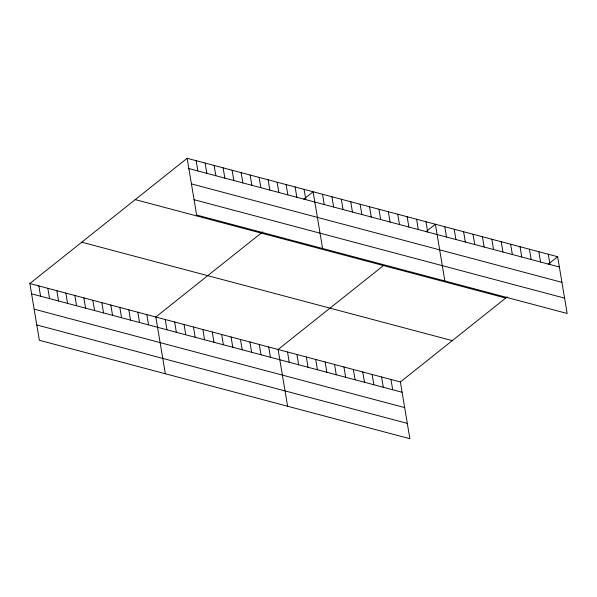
<?xml version="1.0" encoding="UTF-8"?>
<svg xmlns="http://www.w3.org/2000/svg" width="597" height="597" viewBox="0 0 597 597"><rect width="100%" height="100%" fill="white"/><g stroke="black" fill="none" stroke-linecap="round" stroke-linejoin="round"><path stroke-width="0.9" d="M507.196 296.903L400.371 381.968L409.87 438.713L39.35 340.283L29.85 283.53L187.13 158.287L557.65 256.717L567.15 313.47L196.629 215.032L187.13 158.287M262.65 231.934L155.824 317L165.324 373.752M303.739 199.211L313.104 191.749L322.604 248.501M383.475 265.568L278.098 349.484L287.597 406.236M426.012 231.696L435.377 224.233L444.877 280.986M548.285 264.18L557.65 256.717M188.853 168.57L559.374 267.008M191.421 183.906L561.941 282.336M194.062 199.704L564.583 298.134M135.228 199.614L505.749 298.052M81.752 242.203L452.28 340.633M29.85 283.53L400.371 381.968M31.574 293.821L402.094 392.251M34.141 309.156L404.662 407.587M36.783 324.947L407.303 423.385M548.247 254.218L549.971 264.508M538.845 251.718L540.561 262.008M529.435 249.225L531.158 259.508M520.032 246.725L521.756 257.016M510.622 244.225L512.345 254.516M501.219 241.725L502.943 252.016M491.816 239.225L493.532 249.516M482.406 236.725L484.13 247.016M473.003 234.233L474.727 244.516M463.6 231.733L465.317 242.024M454.19 229.233L455.914 239.524M444.787 226.733L446.511 237.024M425.974 221.733L427.698 232.024M416.572 219.241L418.288 229.524M407.161 216.741L408.885 227.024M397.759 214.241L399.483 224.532M388.356 211.741L390.072 222.032M378.946 209.241L380.67 219.532M369.543 206.741L371.259 217.032M390.968 379.468L392.692 389.759M360.133 204.249L361.857 214.532M381.565 376.968L383.281 387.259M350.73 201.749L352.454 212.032M372.155 374.468L373.879 384.759M341.327 199.249L343.044 209.54M362.752 371.968L364.476 382.259M331.917 196.749L333.641 207.04M353.349 369.476L355.066 379.759M322.514 194.249L324.238 204.54M343.939 366.976L345.663 377.259M334.536 364.476L336.253 374.767M304.112 189.361L305.828 199.652M325.126 361.976L326.85 372.267M295.112 186.973L296.836 197.256M315.723 359.476L317.447 369.767M286.112 184.577L287.836 194.868M277.112 182.189L278.836 192.48M306.321 356.976L308.037 367.267M268.113 179.801L269.837 190.085M296.91 354.484L298.634 364.767M259.12 177.406L260.837 187.697M287.508 351.984L289.232 362.267M250.121 175.018L251.837 185.309M241.121 172.63L242.845 182.913M268.695 346.984L270.419 357.275M232.121 170.235L233.845 180.525M259.292 344.484L261.008 354.775M223.121 167.847L224.845 178.137M249.882 341.984L251.606 352.275M214.122 165.459L215.845 175.742M240.479 339.492L242.203 349.775M205.129 163.063L206.846 173.354M231.076 336.992L232.793 347.275M196.129 160.675L197.853 170.966M221.666 334.492L223.39 344.782M212.263 331.992L213.987 342.282M202.853 329.492L204.577 339.783M193.45 326.992L195.174 337.283M184.048 324.492L185.764 334.783M174.637 321.999L176.361 332.283M165.235 319.499L166.959 329.79M146.832 314.612L148.549 324.895M137.832 312.216L139.556 322.507M128.833 309.828L130.556 320.119M119.833 307.44L121.557 317.723M110.833 305.045L112.557 315.335M101.841 302.657L103.557 312.947M92.841 300.269L94.557 310.552M83.841 297.873L85.565 308.164M74.841 295.485L76.565 305.776M65.842 293.097L67.565 303.38M56.842 290.702L58.566 300.992M47.85 288.314L49.566 298.604M38.85 285.926L40.574 296.209"/></g></svg>
